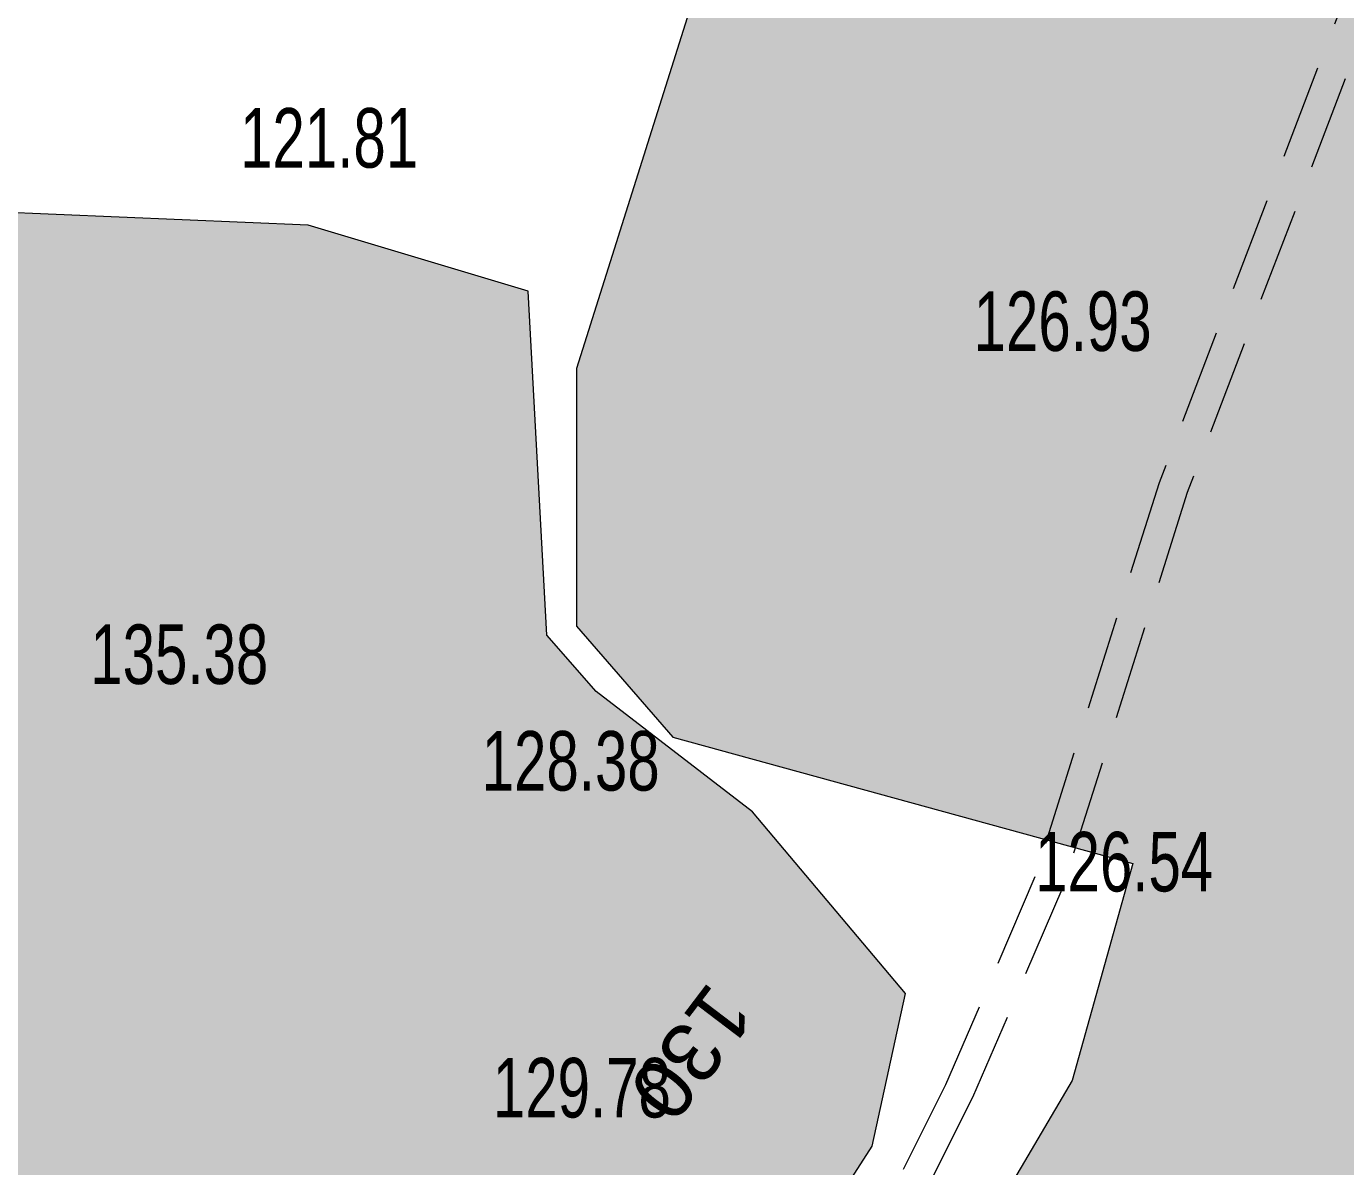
# Model space of a CAD drawing. Header units: metres. Extents: x 431006 to 434411, y 2469261 to 2473208.
# Drawn here: x 431866.4 to 431955, y 2472571.6 to 2472648.2 of the extents above; entities that cross this region are included whole.
import ezdxf
from ezdxf.enums import TextEntityAlignment as Align

# ---------------------------------------------------------------- set-up
doc = ezdxf.new("R2010")
doc.units = ezdxf.units.M
doc.header["$MEASUREMENT"] = 0
doc.linetypes.add('HIDDEN', pattern=[9.525, 6.35, -3.175])
for name, color, linetype, lineweight in [('CAO DO', 8, 'Continuous', 18), ('duong mon-ks', 8, 'HIDDEN', 18), ('MH_DongMuc', 8, 'Continuous', 18), ('ranh gioi thuc vat-ks', 8, 'RAO_T_VAT', 18), ('thuc vat-ks', 8, 'Continuous', 18)]:
    doc.layers.add(name, color=color, linetype=linetype, lineweight=lineweight)
doc.styles.get("Standard").update_dxf_attribs({"font": 'arial.ttf'})
doc.linetypes.add('RAO_T_VAT', pattern='A,0,[133,ltypeshp.shx,S=0.34,R=0,X=-0.17,Y=0],-2,[133,ltypeshp.shx,S=0.08,R=0,X=0,Y=0],-1.5,[133,ltypeshp.shx,S=0.08,R=0,X=0,Y=0],-1.5,[133,ltypeshp.shx,S=0.08,R=0,X=0,Y=0],-2', length=7)
pattern_1 = [(0, (14.8, 7.6), (0, 20), [0, -20]), (0, (14.76, 7.848), (0, 20), [0, -20]), (0, (14.648, 8.07), (0, 20), [0, -20]), (0, (14.47, 8.248), (0, 20), [0, -20]), (0, (14.248, 8.36), (0, 20), [0, -20]), (0, (14, 8.4), (0, 20), [0, -20]), (0, (13.752, 8.36), (0, 20), [0, -20]), (0, (13.53, 8.248), (0, 20), [0, -20]), (0, (13.352, 8.07), (0, 20), [0, -20]), (0, (13.24, 7.848), (0, 20), [0, -20]), (0, (13.2, 7.6), (0, 20), [0, -20]), (0, (13.24, 7.352), (0, 20), [0, -20]), (0, (13.352, 7.13), (0, 20), [0, -20]), (0, (13.53, 6.952), (0, 20), [0, -20]), (0, (13.752, 6.84), (0, 20), [0, -20]), (0, (14, 6.8), (0, 20), [0, -20]), (0, (14.248, 6.84), (0, 20), [0, -20]), (0, (14.47, 6.952), (0, 20), [0, -20]), (0, (14.648, 7.13), (0, 20), [0, -20]), (0, (14.76, 7.352), (0, 20), [0, -20]), (0, (6.76, 15.352), (0, 20), [0, -20]), (0, (6.648, 15.13), (0, 20), [0, -20]), (0, (6.47, 14.952), (0, 20), [0, -20]), (0, (6.248, 14.84), (0, 20), [0, -20]), (0, (6, 14.8), (0, 20), [0, -20]), (0, (5.752, 14.84), (0, 20), [0, -20]), (0, (5.53, 14.952), (0, 20), [0, -20]), (0, (5.352, 15.13), (0, 20), [0, -20]), (0, (5.24, 15.352), (0, 20), [0, -20]), (0, (5.2, 15.6), (0, 20), [0, -20]), (0, (5.24, 15.848), (0, 20), [0, -20]), (0, (5.352, 16.07), (0, 20), [0, -20]), (0, (5.53, 16.248), (0, 20), [0, -20]), (0, (5.752, 16.36), (0, 20), [0, -20]), (0, (6, 16.4), (0, 20), [0, -20]), (0, (6.248, 16.36), (0, 20), [0, -20]), (0, (6.47, 16.248), (0, 20), [0, -20]), (0, (6.648, 16.07), (0, 20), [0, -20]), (0, (6.76, 15.848), (0, 20), [0, -20]), (0, (6.8, 15.6), (0, 20), [0, -20]), (0, (14, 4), (0, 20), [1.086, -18.914]), (0, (6, 12), (0, 20), [1.086, -18.914]), (90, (14, 4), (-20, 1e-15), [2.8, -17.2]), (90, (6, 12), (-20, 1e-15), [2.8, -17.2])]

msp = doc.modelspace()

# ---------------------------------------------------------------- hatches: boundary and pattern name
at = {"layer": 'thuc vat-ks'}
h = msp.add_hatch(dxfattribs=at)
h.set_pattern_fill('217B', color=9, scale=20, style=0, pattern_type=2)
h.set_pattern_definition(pattern_1)
h.paths.add_polyline_path([(431786.655, 2472572.027), (431793.725, 2472537.684), (431816.863, 2472502.7), (431831.966, 2472498.848), (431844.499, 2472502.058), (431850.283, 2472512.008), (431849.641, 2472537.363), (431861.531, 2472554.695), (431869.243, 2472558.547), (431877.92, 2472555.337), (431878.884, 2472549.56), (431882.74, 2472538.326), (431890.131, 2472536.08), (431906.52, 2472546.992), (431923.231, 2472572.99), (431925.48, 2472583.26), (431915.197, 2472595.457), (431904.686, 2472603.54), (431901.36, 2472607.335), (431900.114, 2472630.447), (431885.34, 2472634.892), (431864.157, 2472635.781), (431852.693, 2472649.403), (431847.521, 2472665.554), (431849.908, 2472674.95), (431857.631, 2472678.316), (431877.85, 2472681.261), (431893.978, 2472693.533), (431902.513, 2472716.191), (431906.566, 2472742.744), (431906.79, 2472750.82), (431904.335, 2472755.678), (431891.086, 2472757.726), (431873.736, 2472753), (431860.014, 2472758.513), (431852.758, 2472767.965), (431832.467, 2472794.188), (431813.796, 2472803.008), (431795.629, 2472804.268), (431780.387, 2472798.063), (431770.11, 2472802.487), (431764.795, 2472809.212), (431762.846, 2472818.767), (431769.876, 2472839.379), (431763.507, 2472852.896), (431755.546, 2472862.835), (431738.43, 2472862.636), (431721.114, 2472850.312), (431714.945, 2472836.397), (431715.314, 2472796.116), (431715.491, 2472772.411), (431708.666, 2472739.186), (431714.143, 2472719.984), (431732.654, 2472710.384), (431760.421, 2472721.762), (431777.865, 2472731.362), (431798.868, 2472727.806), (431825.211, 2472713.229), (431834.111, 2472701.851), (431835.299, 2472687.844), (431827.998, 2472678.87), (431808.342, 2472668.492), (431781.947, 2472641.229), (431774.926, 2472626.925), (431771.669, 2472604.711)])
h = msp.add_hatch(dxfattribs=at)
h.set_pattern_fill('217B', color=9, scale=20, style=0, pattern_type=2)
h.set_pattern_definition(pattern_1)
h.paths.add_polyline_path([(431943.708, 2472420.797), (431928.346, 2472365.178), (431920.255, 2472339.671), (431917.415, 2472341.157), (431906.729, 2472342.103), (431900.912, 2472336.159), (431899.289, 2472323.054), (431904.158, 2472313.326), (431921.608, 2472307.517), (431946.768, 2472307.787), (431973.05, 2472304.632), (431989.282, 2472305.443), (432003.485, 2472310.712), (432013.901, 2472310.982), (432017.689, 2472312.333), (432015.798, 2472331.428), (432017.7, 2472349.167), (432028.091, 2472367.413), (432026.144, 2472384.487), (432001.905, 2472415.904), (431967.926, 2472458.748), (431961.104, 2472470.954), (431963.991, 2472479.453), (431975.131, 2472492.96), (431999.88, 2472490.278), (432021.738, 2472487.214), (432035.352, 2472490.661), (432046.281, 2472490.661), (432051.458, 2472483.959), (432056.635, 2472474.384), (432073.822, 2472463.863), (432102.468, 2472450.741), (432120.775, 2472452.892), (432142.744, 2472463.863), (432145.851, 2472463.044), (432171.765, 2472444.269), (432180.58, 2472443.845), (432187.484, 2472451.27), (432197.835, 2472478.369), (432195.118, 2472496.556), (432177.995, 2472503.614), (432170.657, 2472504.157), (432162.232, 2472512.843), (432157.906, 2472530.814), (432153.309, 2472566.498), (432143.841, 2472615.04), (432120.028, 2472643.398), (432103.847, 2472643.398), (432063.852, 2472622.359), (432031.618, 2472594.149), (432025.376, 2472589.224), (432011.441, 2472589.01), (432003.111, 2472609.045), (431993.443, 2472628.108), (431993.781, 2472641.452), (431999.531, 2472653.613), (432001.9, 2472660.517), (431992.592, 2472672.849), (431955.738, 2472692.202), (431933.351, 2472698.158), (431926.639, 2472692.172), (431914.653, 2472661.049), (431903.374, 2472625.25), (431903.374, 2472607.942), (431909.829, 2472600.476), (431940.749, 2472591.992), (431936.672, 2472577.4), (431918.431, 2472546.419), (431920.308, 2472523.13), (431932.637, 2472501.179), (431929.693, 2472470.569), (431933.981, 2472447.815)])

# ---------------------------------------------------------------- linework, layer by layer
at = {"layer": 'duong mon-ks', "color": 9, "lineweight": 0}
for points in [[(431976.952, 2472703.728), (431972.059, 2472688.916), (431961.824, 2472662.504), (431944.396, 2472616.912), (431936.047, 2472590.402), (431929.98, 2472576.268), (431922.805, 2472561.933), (431914.174, 2472553.108), (431908.766, 2472544.882), (431905.379, 2472539.936), (431904.619, 2472536.474), (431904.231, 2472528.757), (431904.731, 2472515.404), (431906.287, 2472499.221), (431907.584, 2472488.674), (431908.017, 2472475.514), (431907.987, 2472469.197), (431907.178, 2472466.398), (431900.495, 2472465.052), (431891.71, 2472465.806), (431887.83, 2472465.806), (431881.255, 2472465.806), (431877.212, 2472465.537)], [(431974.661, 2472703.169), (431970.176, 2472689.591), (431959.958, 2472663.222), (431942.506, 2472617.57), (431934.17, 2472591.098), (431928.165, 2472577.11), (431921.156, 2472563.107), (431912.609, 2472554.368), (431907.105, 2472545.997), (431903.509, 2472540.745), (431902.63, 2472536.741), (431902.229, 2472528.77), (431902.734, 2472515.271), (431904.298, 2472499.003), (431905.588, 2472488.519), (431906.017, 2472475.486), (431905.988, 2472469.485), (431905.594, 2472468.119), (431900.381, 2472467.069), (431891.796, 2472467.806), (431887.83, 2472467.806), (431881.188, 2472467.806), (431877.08, 2472467.532)]]:
    msp.add_lwpolyline(points, dxfattribs=at)
at = {"layer": 'ranh gioi thuc vat-ks', "color": 9, "lineweight": 0, "ltscale": 3}
for points in [[(432153.309, 2472566.498), (432143.841, 2472615.04), (432120.028, 2472643.398), (432103.847, 2472643.398), (432063.852, 2472622.359), (432031.618, 2472594.149), (432025.376, 2472589.224), (432011.441, 2472589.01), (432003.111, 2472609.045), (431993.443, 2472628.108), (431993.781, 2472641.452), (431999.531, 2472653.613), (432001.9, 2472660.517), (431992.592, 2472672.849), (431955.738, 2472692.202), (431933.351, 2472698.158), (431926.639, 2472692.172), (431914.653, 2472661.049), (431903.374, 2472625.25), (431903.374, 2472607.942), (431909.829, 2472600.476), (431940.749, 2472591.992), (431936.672, 2472577.4), (431918.431, 2472546.419)], [(431906.52, 2472546.992), (431923.231, 2472572.99), (431925.48, 2472583.26), (431915.197, 2472595.457), (431904.686, 2472603.54), (431901.36, 2472607.335), (431900.114, 2472630.447), (431885.34, 2472634.892), (431864.157, 2472635.781)]]:
    msp.add_lwpolyline(points, dxfattribs=at)

# ---------------------------------------------------------------- texts
at = {"layer": 'CAO DO', "color": 9, "lineweight": 0, "width": 0.7}
for s, p in [('121.81', (431880.761, 2472638.75, 121.811)), ('126.93', (431930.045, 2472626.434, 126.932)), ('135.38', (431870.695, 2472604.051, 135.382)), ('128.38', (431896.993, 2472596.89, 128.378)), ('126.54', (431934.182, 2472590.113, 126.538)), ('129.78', (431897.746, 2472574.923, 129.784))]:
    msp.add_text(s, height=4, dxfattribs=at).set_placement(p)
at = {"layer": 'MH_DongMuc', "color": 9, "lineweight": 0}
msp.add_text('130', height=4, rotation=232.76496, dxfattribs=at).set_placement((431911.099, 2472579.272, 130), align=Align.MIDDLE)

doc.saveas('drawing.dxf')
